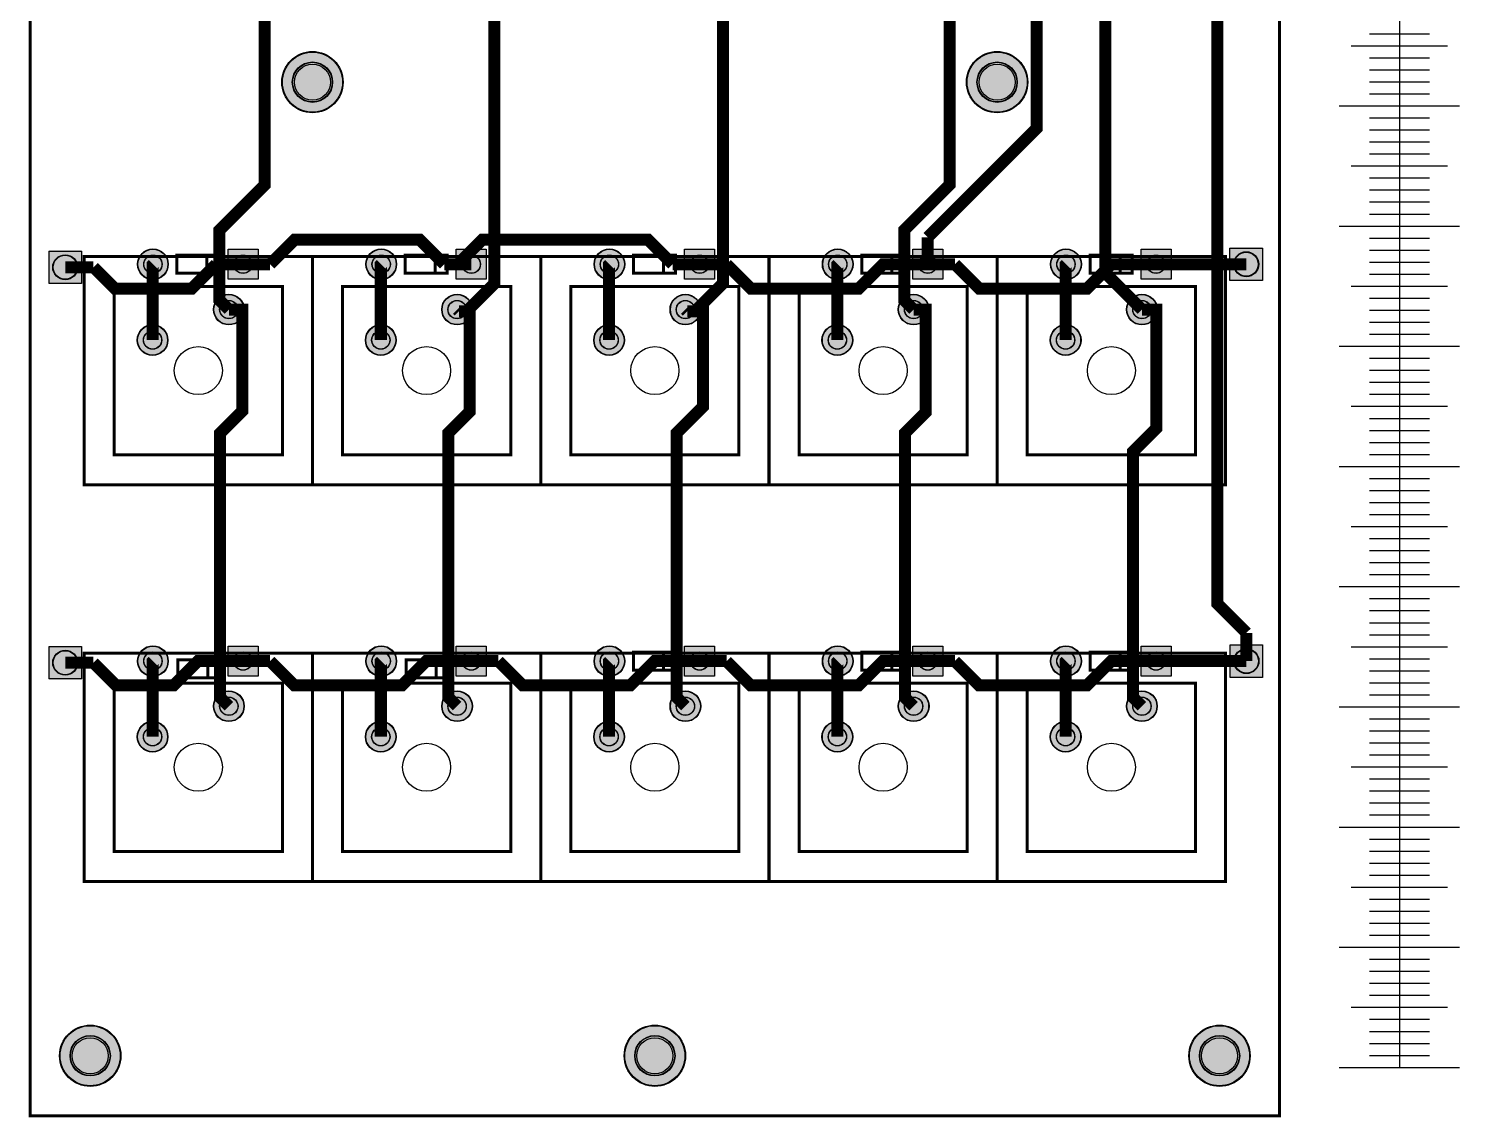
# Model space of a CAD drawing. Header units: millimetres. Extents: x 0 to 119, y -247 to 0.
# Drawn here: x -0.1 to 119, y -247.1 to -156.5 of the extents above; entities that cross this region are included whole.
import ezdxf

# ---------------------------------------------------------------- set-up
doc = ezdxf.new("R2010")
doc.units = ezdxf.units.MM
for name, color, linetype, true_color in [('BoardOutLine', 6, 'Continuous', 0xff00ff), ('BottomLayer', 5, 'Continuous', 0x0000ff), ('BottomSilkLayer', 7, 'Continuous', 0x66cc33), ('BottomSolderMaskLayer', 7, 'Continuous', 0xaa00ff), ('Document', 7, 'Continuous', 0xffffff), ('Multi-Layer', 7, 'Continuous', 0xc0c0c0), ('TopLayer', 1, 'Continuous', 0xff0000), ('TopSilkLayer', 7, 'Continuous', 0xad8b00), ('TopSolderMaskLayer', 7, 'Continuous', 0x800080)]:
    doc.layers.add(name, color=color, linetype=linetype, true_color=true_color)

msp = doc.modelspace()

# ---------------------------------------------------------------- hatches: boundary and pattern name
at = {"layer": 'BottomSolderMaskLayer'}
for points in [[(20.94, -161, 1), (26.05, -161, 1)], [(77.94, -161, 1), (83.05, -161, 1)], [(1.52, -175), (4.32, -175), (4.32, -177.8), (1.52, -177.8)], [(8.95, -176.15, 1), (11.5, -176.15, 1)], [(16.45, -174.87), (19, -174.87), (19, -177.42), (16.45, -177.42)], [(27.95, -176.15, 1), (30.5, -176.15, 1)], [(35.45, -174.87), (38, -174.87), (38, -177.42), (35.45, -177.42)], [(46.95, -176.15, 1), (49.5, -176.15, 1)], [(54.45, -174.87), (57, -174.87), (57, -177.42), (54.45, -177.42)], [(65.95, -176.15, 1), (68.5, -176.15, 1)], [(73.45, -174.87), (76, -174.87), (76, -177.42), (73.45, -177.42)], [(84.95, -176.15, 1), (87.5, -176.15, 1)], [(92.45, -174.87), (95, -174.87), (95, -177.42), (92.45, -177.42)], [(99.82, -174.75), (102.62, -174.75), (102.62, -177.55), (99.82, -177.55)], [(15.26, -179.92, 1), (17.82, -179.92, 1)], [(34.26, -179.92, 1), (36.82, -179.92, 1)], [(53.26, -179.92, 1), (55.82, -179.92, 1)], [(72.26, -179.92, 1), (74.82, -179.92, 1)], [(91.26, -179.92, 1), (93.82, -179.92, 1)], [(8.91, -182.46, 1), (11.47, -182.46, 1)], [(27.91, -182.46, 1), (30.47, -182.46, 1)], [(46.91, -182.46, 1), (49.47, -182.46, 1)], [(65.91, -182.46, 1), (68.47, -182.46, 1)], [(84.91, -182.46, 1), (87.47, -182.46, 1)], [(1.52, -207.9), (4.32, -207.9), (4.32, -210.7), (1.52, -210.7)], [(8.95, -209.17, 1), (11.5, -209.17, 1)], [(16.45, -207.89), (19, -207.89), (19, -210.44), (16.45, -210.44)], [(27.95, -209.17, 1), (30.5, -209.17, 1)], [(35.45, -207.89), (38, -207.89), (38, -210.44), (35.45, -210.44)], [(46.95, -209.17, 1), (49.5, -209.17, 1)], [(54.45, -207.89), (57, -207.89), (57, -210.44), (54.45, -210.44)], [(65.95, -209.17, 1), (68.5, -209.17, 1)], [(73.45, -207.89), (76, -207.89), (76, -210.44), (73.45, -210.44)], [(84.95, -209.17, 1), (87.5, -209.17, 1)], [(92.45, -207.89), (95, -207.89), (95, -210.44), (92.45, -210.44)], [(99.84, -207.77), (102.64, -207.77), (102.64, -210.57), (99.84, -210.57)], [(15.26, -212.92, 1), (17.82, -212.92, 1)], [(34.26, -212.92, 1), (36.82, -212.92, 1)], [(53.26, -212.92, 1), (55.82, -212.92, 1)], [(72.26, -212.92, 1), (74.82, -212.92, 1)], [(91.26, -212.92, 1), (93.82, -212.92, 1)], [(8.91, -215.46, 1), (11.47, -215.46, 1)], [(27.91, -215.46, 1), (30.47, -215.46, 1)], [(46.91, -215.46, 1), (49.47, -215.46, 1)], [(65.91, -215.46, 1), (68.47, -215.46, 1)], [(84.91, -215.46, 1), (87.47, -215.46, 1)], [(2.45, -242, 1), (7.55, -242, 1)], [(49.45, -242, 1), (54.55, -242, 1)], [(96.45, -242, 1), (101.55, -242, 1)]]:
    msp.add_hatch(color=256, dxfattribs=at).paths.add_polyline_path(points)
at = {"layer": 'TopSolderMaskLayer'}
for points in [[(20.94, -161, 1), (26.05, -161, 1)], [(77.94, -161, 1), (83.05, -161, 1)], [(1.52, -175), (4.32, -175), (4.32, -177.8), (1.52, -177.8)], [(8.95, -176.15, 1), (11.5, -176.15, 1)], [(16.45, -174.87), (19, -174.87), (19, -177.42), (16.45, -177.42)], [(27.95, -176.15, 1), (30.5, -176.15, 1)], [(35.45, -174.87), (38, -174.87), (38, -177.42), (35.45, -177.42)], [(46.95, -176.15, 1), (49.5, -176.15, 1)], [(54.45, -174.87), (57, -174.87), (57, -177.42), (54.45, -177.42)], [(65.95, -176.15, 1), (68.5, -176.15, 1)], [(73.45, -174.87), (76, -174.87), (76, -177.42), (73.45, -177.42)], [(84.95, -176.15, 1), (87.5, -176.15, 1)], [(92.45, -174.87), (95, -174.87), (95, -177.42), (92.45, -177.42)], [(99.82, -174.75), (102.62, -174.75), (102.62, -177.55), (99.82, -177.55)], [(15.26, -179.92, 1), (17.82, -179.92, 1)], [(34.26, -179.92, 1), (36.82, -179.92, 1)], [(53.26, -179.92, 1), (55.82, -179.92, 1)], [(72.26, -179.92, 1), (74.82, -179.92, 1)], [(91.26, -179.92, 1), (93.82, -179.92, 1)], [(8.91, -182.46, 1), (11.47, -182.46, 1)], [(27.91, -182.46, 1), (30.47, -182.46, 1)], [(46.91, -182.46, 1), (49.47, -182.46, 1)], [(65.91, -182.46, 1), (68.47, -182.46, 1)], [(84.91, -182.46, 1), (87.47, -182.46, 1)], [(1.52, -207.9), (4.32, -207.9), (4.32, -210.7), (1.52, -210.7)], [(8.95, -209.17, 1), (11.5, -209.17, 1)], [(16.45, -207.89), (19, -207.89), (19, -210.44), (16.45, -210.44)], [(27.95, -209.17, 1), (30.5, -209.17, 1)], [(35.45, -207.89), (38, -207.89), (38, -210.44), (35.45, -210.44)], [(46.95, -209.17, 1), (49.5, -209.17, 1)], [(54.45, -207.89), (57, -207.89), (57, -210.44), (54.45, -210.44)], [(65.95, -209.17, 1), (68.5, -209.17, 1)], [(73.45, -207.89), (76, -207.89), (76, -210.44), (73.45, -210.44)], [(84.95, -209.17, 1), (87.5, -209.17, 1)], [(92.45, -207.89), (95, -207.89), (95, -210.44), (92.45, -210.44)], [(99.84, -207.77), (102.64, -207.77), (102.64, -210.57), (99.84, -210.57)], [(15.26, -212.92, 1), (17.82, -212.92, 1)], [(34.26, -212.92, 1), (36.82, -212.92, 1)], [(53.26, -212.92, 1), (55.82, -212.92, 1)], [(72.26, -212.92, 1), (74.82, -212.92, 1)], [(91.26, -212.92, 1), (93.82, -212.92, 1)], [(8.91, -215.46, 1), (11.47, -215.46, 1)], [(27.91, -215.46, 1), (30.47, -215.46, 1)], [(46.91, -215.46, 1), (49.47, -215.46, 1)], [(65.91, -215.46, 1), (68.47, -215.46, 1)], [(84.91, -215.46, 1), (87.47, -215.46, 1)], [(2.45, -242, 1), (7.55, -242, 1)], [(49.45, -242, 1), (54.55, -242, 1)], [(96.45, -242, 1), (101.55, -242, 1)]]:
    msp.add_hatch(color=256, dxfattribs=at).paths.add_polyline_path(points)

# ---------------------------------------------------------------- linework, layer by layer
for p, q in [((113.97, -72.97), (113.97, -172.97)), ((113.97, -72.97), (113.97, -172.97)), ((113.97, -142.97), (113.97, -242.97)), ((111.47, -156.97), (116.47, -156.97)), ((111.47, -156.97), (116.47, -156.97)), ((111.47, -156.97), (116.47, -156.97)), ((109.97, -157.97), (117.97, -157.97)), ((109.97, -157.97), (117.97, -157.97)), ((109.97, -157.97), (117.97, -157.97)), ((111.47, -158.97), (116.47, -158.97)), ((111.47, -158.97), (116.47, -158.97)), ((111.47, -158.97), (116.47, -158.97)), ((111.47, -159.97), (116.47, -159.97)), ((111.47, -159.97), (116.47, -159.97)), ((111.47, -159.97), (116.47, -159.97)), ((111.47, -160.97), (116.47, -160.97)), ((111.47, -160.97), (116.47, -160.97)), ((111.47, -160.97), (116.47, -160.97)), ((108.97, -162.97), (118.97, -162.97)), ((108.97, -162.97), (118.97, -162.97)), ((108.97, -162.97), (118.97, -162.97)), ((108.97, -162.97), (118.97, -162.97)), ((108.97, -162.97), (118.97, -162.97)), ((108.97, -162.97), (118.97, -162.97)), ((109.97, -162.97), (117.97, -162.97)), ((109.97, -162.97), (117.97, -162.97)), ((109.97, -162.97), (117.97, -162.97)), ((111.47, -161.97), (116.47, -161.97)), ((111.47, -161.97), (116.47, -161.97)), ((111.47, -161.97), (116.47, -161.97)), ((111.47, -163.97), (116.47, -163.97)), ((111.47, -163.97), (116.47, -163.97)), ((111.47, -163.97), (116.47, -163.97)), ((111.47, -164.97), (116.47, -164.97)), ((111.47, -164.97), (116.47, -164.97)), ((111.47, -164.97), (116.47, -164.97)), ((111.47, -165.97), (116.47, -165.97)), ((111.47, -165.97), (116.47, -165.97)), ((111.47, -165.97), (116.47, -165.97)), ((111.47, -166.97), (116.47, -166.97)), ((111.47, -166.97), (116.47, -166.97)), ((111.47, -166.97), (116.47, -166.97)), ((109.97, -167.97), (117.97, -167.97)), ((109.97, -167.97), (117.97, -167.97)), ((109.97, -167.97), (117.97, -167.97)), ((111.47, -168.97), (116.47, -168.97)), ((111.47, -168.97), (116.47, -168.97)), ((111.47, -168.97), (116.47, -168.97)), ((111.47, -169.97), (116.47, -169.97)), ((111.47, -169.97), (116.47, -169.97)), ((111.47, -169.97), (116.47, -169.97)), ((111.47, -170.97), (116.47, -170.97)), ((111.47, -170.97), (116.47, -170.97)), ((111.47, -170.97), (116.47, -170.97)), ((111.47, -171.97), (116.47, -171.97)), ((111.47, -171.97), (116.47, -171.97)), ((111.47, -171.97), (116.47, -171.97)), ((108.97, -172.97), (118.97, -172.97)), ((108.97, -172.97), (118.97, -172.97)), ((108.97, -172.97), (118.97, -172.97)), ((108.97, -172.97), (118.97, -172.97)), ((108.97, -172.97), (118.97, -172.97)), ((108.97, -172.97), (118.97, -172.97)), ((109.97, -172.97), (117.97, -172.97)), ((109.97, -172.97), (117.97, -172.97)), ((109.97, -172.97), (117.97, -172.97)), ((111.47, -173.97), (116.47, -173.97)), ((111.47, -174.97), (116.47, -174.97)), ((111.47, -175.97), (116.47, -175.97)), ((111.47, -176.97), (116.47, -176.97)), ((109.97, -177.97), (117.97, -177.97)), ((111.47, -178.97), (116.47, -178.97)), ((111.47, -179.97), (116.47, -179.97)), ((111.47, -180.97), (116.47, -180.97)), ((111.47, -181.97), (116.47, -181.97)), ((108.97, -182.97), (118.97, -182.97)), ((108.97, -182.97), (118.97, -182.97)), ((109.97, -182.97), (117.97, -182.97)), ((111.47, -183.97), (116.47, -183.97)), ((111.47, -184.97), (116.47, -184.97)), ((111.47, -185.97), (116.47, -185.97)), ((111.47, -186.97), (116.47, -186.97)), ((109.97, -187.97), (117.97, -187.97)), ((111.47, -188.97), (116.47, -188.97)), ((111.47, -189.97), (116.47, -189.97)), ((111.47, -190.97), (116.47, -190.97)), ((111.47, -191.97), (116.47, -191.97)), ((108.97, -192.97), (118.97, -192.97)), ((108.97, -192.97), (118.97, -192.97)), ((109.97, -192.97), (117.97, -192.97)), ((111.47, -193.97), (116.47, -193.97)), ((111.47, -194.97), (116.47, -194.97)), ((111.47, -195.97), (116.47, -195.97)), ((111.47, -196.97), (116.47, -196.97)), ((109.97, -197.97), (117.97, -197.97)), ((111.47, -198.97), (116.47, -198.97)), ((111.47, -199.97), (116.47, -199.97)), ((111.47, -200.97), (116.47, -200.97)), ((111.47, -201.97), (116.47, -201.97)), ((108.97, -202.97), (118.97, -202.97)), ((108.97, -202.97), (118.97, -202.97)), ((109.97, -202.97), (117.97, -202.97)), ((111.47, -203.97), (116.47, -203.97)), ((111.47, -204.97), (116.47, -204.97)), ((111.47, -205.97), (116.47, -205.97)), ((111.47, -206.97), (116.47, -206.97)), ((109.97, -207.97), (117.97, -207.97)), ((111.47, -208.97), (116.47, -208.97)), ((111.47, -209.97), (116.47, -209.97)), ((111.47, -210.97), (116.47, -210.97)), ((111.47, -211.97), (116.47, -211.97)), ((108.97, -212.97), (118.97, -212.97)), ((108.97, -212.97), (118.97, -212.97)), ((109.97, -212.97), (117.97, -212.97)), ((111.47, -213.97), (116.47, -213.97)), ((111.47, -214.97), (116.47, -214.97)), ((111.47, -215.97), (116.47, -215.97)), ((111.47, -216.97), (116.47, -216.97)), ((109.97, -217.97), (117.97, -217.97)), ((111.47, -218.97), (116.47, -218.97)), ((111.47, -219.97), (116.47, -219.97)), ((111.47, -220.97), (116.47, -220.97)), ((111.47, -221.97), (116.47, -221.97)), ((108.97, -222.97), (118.97, -222.97)), ((108.97, -222.97), (118.97, -222.97)), ((109.97, -222.97), (117.97, -222.97)), ((111.47, -223.97), (116.47, -223.97)), ((111.47, -224.97), (116.47, -224.97)), ((111.47, -225.97), (116.47, -225.97)), ((111.47, -226.97), (116.47, -226.97)), ((109.97, -227.97), (117.97, -227.97)), ((111.47, -228.97), (116.47, -228.97)), ((111.47, -229.97), (116.47, -229.97)), ((111.47, -230.97), (116.47, -230.97)), ((111.47, -231.97), (116.47, -231.97)), ((108.97, -232.97), (118.97, -232.97)), ((108.97, -232.97), (118.97, -232.97)), ((109.97, -232.97), (117.97, -232.97)), ((111.47, -233.97), (116.47, -233.97)), ((111.47, -234.97), (116.47, -234.97)), ((111.47, -235.97), (116.47, -235.97)), ((111.47, -236.97), (116.47, -236.97)), ((109.97, -237.97), (117.97, -237.97)), ((111.47, -238.97), (116.47, -238.97)), ((111.47, -239.97), (116.47, -239.97)), ((111.47, -240.97), (116.47, -240.97)), ((111.47, -241.97), (116.47, -241.97)), ((108.97, -242.97), (118.97, -242.97)), ((108.97, -242.97), (118.97, -242.97)), ((109.97, -242.97), (117.97, -242.97))]:
    msp.add_line(p, q)
for p in [(113.97, -156.97), (113.97, -156.97), (113.97, -156.97), (113.97, -157.97), (113.97, -157.97), (113.97, -157.97), (113.97, -158.97), (113.97, -158.97), (113.97, -158.97), (113.97, -159.97), (113.97, -159.97), (113.97, -159.97), (113.97, -160.97), (113.97, -160.97), (113.97, -160.97), (113.97, -161.97), (113.97, -161.97), (113.97, -161.97), (113.97, -162.97), (113.97, -162.97), (113.97, -162.97), (113.97, -163.97), (113.97, -163.97), (113.97, -163.97), (113.97, -164.97), (113.97, -164.97), (113.97, -164.97), (113.97, -165.97), (113.97, -165.97), (113.97, -165.97), (113.97, -166.97), (113.97, -166.97), (113.97, -166.97), (113.97, -167.97), (113.97, -167.97), (113.97, -167.97), (113.97, -168.97), (113.97, -168.97), (113.97, -168.97), (113.97, -169.97), (113.97, -169.97), (113.97, -169.97), (113.97, -170.97), (113.97, -170.97), (113.97, -170.97), (113.97, -171.97), (113.97, -171.97), (113.97, -171.97), (113.97, -172.97), (113.97, -173.97), (113.97, -174.97), (113.97, -175.97), (113.97, -176.97), (113.97, -177.97), (113.97, -178.97), (113.97, -179.97), (113.97, -180.97), (113.97, -181.97), (113.97, -182.97), (113.97, -183.97), (113.97, -184.97), (113.97, -185.97), (113.97, -186.97), (113.97, -187.97), (113.97, -188.97), (113.97, -189.97), (113.97, -190.97), (113.97, -191.97), (113.97, -192.97), (113.97, -193.97), (113.97, -194.97), (113.97, -195.97), (113.97, -196.97), (113.97, -197.97), (113.97, -198.97), (113.97, -199.97), (113.97, -200.97), (113.97, -201.97), (113.97, -202.97), (113.97, -203.97), (113.97, -204.97), (113.97, -205.97), (113.97, -206.97), (113.97, -207.97), (113.97, -208.97), (113.97, -209.97), (113.97, -210.97), (113.97, -211.97), (113.97, -212.97), (113.97, -213.97), (113.97, -214.97), (113.97, -215.97), (113.97, -216.97), (113.97, -217.97), (113.97, -218.97), (113.97, -219.97), (113.97, -220.97), (113.97, -221.97), (113.97, -222.97), (113.97, -223.97), (113.97, -224.97), (113.97, -225.97), (113.97, -226.97), (113.97, -227.97), (113.97, -228.97), (113.97, -229.97), (113.97, -230.97), (113.97, -231.97), (113.97, -232.97), (113.97, -233.97), (113.97, -234.97), (113.97, -235.97), (113.97, -236.97), (113.97, -237.97), (113.97, -238.97), (113.97, -239.97), (113.97, -240.97), (113.97, -241.97)]:
    msp.add_point(p)
at = {"layer": 'BoardOutLine', "const_width": 0.254}
msp.add_lwpolyline([(0, 0), (104, 0), (104, -247), (0, -247), (0, 0)], close=True, dxfattribs=at)
at = {"layer": 'BottomLayer', "const_width": 1}
for points in [[(19.97, -176.15), (22.01, -174.11), (32.44, -174.11), (34.47, -176.15)], [(35.6, -176.15), (37.63, -174.11), (51.44, -174.11), (53.47, -176.15)], [(2.92, -176.4), (2.92, -176.4), (5.27, -176.4)], [(5.27, -176.4), (7.04, -178.17), (13.45, -178.17), (15.47, -176.15)], [(17.72, -176.15), (17.72, -176.15), (15.47, -176.15)], [(17.72, -176.15), (17.72, -176.15), (19.97, -176.15)], [(35.6, -176.15), (35.6, -176.15), (34.47, -176.15)], [(36.72, -176.15), (36.72, -176.15), (35.6, -176.15)], [(54.6, -176.15), (54.6, -176.15), (53.47, -176.15)], [(54.6, -176.15), (54.6, -176.15), (55.72, -176.15)], [(55.72, -176.15), (55.72, -176.15), (57.97, -176.15)], [(57.97, -176.15), (59.99, -178.17), (68.97, -178.17), (70.99, -176.15), (74.72, -176.15)], [(74.72, -176.15), (74.72, -176.15), (76.97, -176.15)], [(76.97, -176.15), (78.99, -178.17), (87.97, -178.17), (89.99, -176.15), (93.72, -176.15)], [(93.72, -176.15), (93.72, -176.15), (95.97, -176.15)], [(101.22, -176.15), (95.97, -176.15), (95.97, -176.15)], [(2.92, -209.3), (2.92, -209.3), (5.27, -209.3)], [(5.27, -209.3), (7.14, -211.17), (11.97, -211.17), (13.97, -209.17), (17.72, -209.17)], [(17.72, -209.17), (17.72, -209.17), (19.97, -209.17)], [(19.97, -209.17), (21.97, -211.17), (30.97, -211.17), (32.97, -209.17), (36.72, -209.17)], [(36.72, -209.17), (36.72, -209.17), (38.97, -209.17)], [(38.97, -209.17), (40.97, -211.17), (49.97, -211.17), (51.97, -209.17), (55.72, -209.17)], [(55.72, -209.17), (55.72, -209.17), (57.97, -209.17)], [(57.97, -209.17), (59.97, -211.17), (68.97, -211.17), (70.97, -209.17), (74.72, -209.17)], [(74.72, -209.17), (74.72, -209.17), (76.97, -209.17)], [(76.97, -209.17), (78.97, -211.17), (87.97, -211.17), (89.97, -209.17), (93.72, -209.17)], [(93.72, -209.17), (93.72, -209.17), (95.97, -209.17)], [(101.24, -209.17), (95.97, -209.17), (95.97, -209.17)]]:
    msp.add_lwpolyline(points, dxfattribs=at)
at = {"layer": 'BottomSilkLayer', "const_width": 0.25}
for points in [[(12.22, -175.39), (15.72, -175.39), (15.72, -176.89), (12.22, -176.89), (12.22, -175.39)], [(31.22, -175.39), (34.72, -175.39), (34.72, -176.89), (31.22, -176.89), (31.22, -175.39)], [(50.22, -175.39), (53.72, -175.39), (53.72, -176.89), (50.22, -176.89), (50.22, -175.39)], [(69.22, -175.39), (72.72, -175.39), (72.72, -176.89), (69.22, -176.89), (69.22, -175.39)], [(88.22, -175.39), (91.72, -175.39), (91.72, -176.89), (88.22, -176.89), (88.22, -175.39)], [(50.22, -208.41), (53.72, -208.41), (53.72, -209.91), (50.22, -209.91), (50.22, -208.41)], [(69.22, -208.41), (72.72, -208.41), (72.72, -209.91), (69.22, -209.91), (69.22, -208.41)], [(88.22, -208.41), (91.72, -208.41), (91.72, -209.91), (88.22, -209.91), (88.22, -208.41)], [(12.29, -209.05), (15.79, -209.05), (15.79, -210.55), (12.29, -210.55), (12.29, -209.05)], [(31.29, -209.05), (34.79, -209.05), (34.79, -210.55), (31.29, -210.55), (31.29, -209.05)]]:
    msp.add_lwpolyline(points, close=True, dxfattribs=at)
for points in [[(14.72, -176.89), (14.72, -176.89), (14.72, -175.39)], [(33.72, -176.89), (33.72, -176.89), (33.72, -175.39)], [(52.71, -176.89), (52.71, -175.65), (52.71, -175.39)], [(71.72, -176.89), (71.72, -176.89), (71.72, -175.39)], [(90.72, -176.89), (90.72, -176.89), (90.72, -175.39)], [(52.72, -209.91), (52.72, -209.91), (52.72, -208.41)], [(71.72, -209.91), (71.72, -209.91), (71.72, -208.41)], [(90.72, -209.91), (90.72, -209.91), (90.72, -208.41)], [(14.79, -210.55), (14.79, -210.55), (14.79, -209.05)], [(33.79, -210.55), (33.79, -210.55), (33.79, -209.05)]]:
    msp.add_lwpolyline(points, dxfattribs=at)
at = {"layer": 'BottomSolderMaskLayer'}
for centre, radius in [((23.5, -161), 2.55), ((23.5, -161), 1.68), ((80.49, -161), 2.55), ((80.49, -161), 1.68), ((10.22, -176.15), 1.28), ((29.22, -176.15), 1.28), ((48.22, -176.15), 1.28), ((67.22, -176.15), 1.28), ((86.22, -176.15), 1.28), ((2.92, -176.4), 1.04), ((10.22, -176.15), 0.765), ((17.72, -176.15), 0.765), ((29.22, -176.15), 0.765), ((36.72, -176.15), 0.765), ((48.22, -176.15), 0.765), ((55.72, -176.15), 0.765), ((67.22, -176.15), 0.765), ((74.72, -176.15), 0.765), ((86.22, -176.15), 0.765), ((93.72, -176.15), 0.765), ((101.22, -176.15), 1.04), ((16.54, -179.92), 1.28), ((16.54, -179.92), 0.765), ((35.54, -179.92), 1.28), ((35.54, -179.92), 0.765), ((54.54, -179.92), 1.28), ((54.54, -179.92), 0.765), ((73.54, -179.92), 1.28), ((73.54, -179.92), 0.765), ((92.54, -179.92), 1.28), ((92.54, -179.92), 0.765), ((10.19, -182.46), 1.28), ((10.19, -182.46), 0.765), ((29.19, -182.46), 1.28), ((29.19, -182.46), 0.765), ((48.19, -182.46), 1.28), ((48.19, -182.46), 0.765), ((67.19, -182.46), 1.28), ((67.19, -182.46), 0.765), ((86.19, -182.46), 1.28), ((86.19, -182.46), 0.765), ((2.92, -209.3), 1.04), ((10.22, -209.17), 1.28), ((10.22, -209.17), 0.765), ((17.72, -209.17), 0.765), ((29.22, -209.17), 1.28), ((29.22, -209.17), 0.765), ((36.72, -209.17), 0.765), ((48.22, -209.17), 1.28), ((48.22, -209.17), 0.765), ((55.72, -209.17), 0.765), ((67.22, -209.17), 1.28), ((67.22, -209.17), 0.765), ((74.72, -209.17), 0.765), ((86.22, -209.17), 1.28), ((86.22, -209.17), 0.765), ((93.72, -209.17), 0.765), ((101.24, -209.17), 1.04), ((16.54, -212.92), 1.28), ((35.54, -212.92), 1.28), ((54.54, -212.92), 1.28), ((73.54, -212.92), 1.28), ((92.54, -212.92), 1.28), ((16.54, -212.92), 0.765), ((35.54, -212.92), 0.765), ((54.54, -212.92), 0.765), ((73.54, -212.92), 0.765), ((92.54, -212.92), 0.765), ((10.19, -215.46), 1.28), ((29.19, -215.46), 1.28), ((48.19, -215.46), 1.28), ((67.19, -215.46), 1.28), ((86.19, -215.46), 1.28), ((10.19, -215.46), 0.765), ((29.19, -215.46), 0.765), ((48.19, -215.46), 0.765), ((67.19, -215.46), 0.765), ((86.19, -215.46), 0.765), ((5, -242), 2.55), ((5, -242), 1.68), ((52, -242), 2.55), ((52, -242), 1.68), ((99, -242), 2.55), ((99, -242), 1.68)]:
    msp.add_circle(centre, radius, dxfattribs=at)
at = {"layer": 'Document', "const_width": 0.25}
for points in [[(23.5, -175.5), (23.5, -194.5), (4.5, -194.5), (4.5, -175.5), (23.5, -175.5)], [(42.5, -175.5), (42.5, -194.5), (23.5, -194.5), (23.5, -175.5), (42.5, -175.5)], [(61.5, -175.5), (61.5, -194.5), (42.5, -194.5), (42.5, -175.5), (61.5, -175.5)], [(80.5, -175.5), (80.5, -194.5), (61.5, -194.5), (61.5, -175.5), (80.5, -175.5)], [(99.5, -175.5), (99.5, -194.5), (80.5, -194.5), (80.5, -175.5), (99.5, -175.5)], [(23.5, -208.5), (23.5, -227.5), (4.5, -227.5), (4.5, -208.5), (23.5, -208.5)], [(42.5, -208.5), (42.5, -227.5), (23.5, -227.5), (23.5, -208.5), (42.5, -208.5)], [(61.5, -208.5), (61.5, -227.5), (42.5, -227.5), (42.5, -208.5), (61.5, -208.5)], [(80.5, -208.5), (80.5, -227.5), (61.5, -227.5), (61.5, -208.5), (80.5, -208.5)], [(99.5, -208.5), (99.5, -227.5), (80.5, -227.5), (80.5, -208.5), (99.5, -208.5)]]:
    msp.add_lwpolyline(points, close=True, dxfattribs=at)
at = {"layer": 'Multi-Layer'}
for points in [[(1.57, -175.05), (4.27, -175.05), (4.27, -177.75), (1.57, -177.75)], [(16.47, -174.9), (18.97, -174.9), (18.97, -177.4), (16.47, -177.4)], [(35.47, -174.9), (37.97, -174.9), (37.97, -177.4), (35.47, -177.4)], [(54.47, -174.9), (56.97, -174.9), (56.97, -177.4), (54.47, -177.4)], [(73.47, -174.9), (75.97, -174.9), (75.97, -177.4), (73.47, -177.4)], [(92.47, -174.9), (94.97, -174.9), (94.97, -177.4), (92.47, -177.4)], [(99.87, -174.8), (102.57, -174.8), (102.57, -177.5), (99.87, -177.5)], [(1.57, -207.95), (4.27, -207.95), (4.27, -210.65), (1.57, -210.65)], [(16.47, -207.92), (18.97, -207.92), (18.97, -210.42), (16.47, -210.42)], [(35.47, -207.92), (37.97, -207.92), (37.97, -210.42), (35.47, -210.42)], [(54.47, -207.92), (56.97, -207.92), (56.97, -210.42), (54.47, -210.42)], [(73.47, -207.92), (75.97, -207.92), (75.97, -210.42), (73.47, -210.42)], [(92.47, -207.92), (94.97, -207.92), (94.97, -210.42), (92.47, -210.42)], [(99.89, -207.82), (102.59, -207.82), (102.59, -210.52), (99.89, -210.52)]]:
    msp.add_lwpolyline(points, close=True, dxfattribs=at)
for centre, radius in [((23.5, -161), 2.5), ((23.5, -161), 1.65), ((80.49, -161), 2.5), ((80.49, -161), 1.65), ((10.22, -176.15), 1.25), ((29.22, -176.15), 1.25), ((48.22, -176.15), 1.25), ((67.22, -176.15), 1.25), ((86.22, -176.15), 1.25), ((2.92, -176.4), 1), ((10.22, -176.15), 0.75), ((17.72, -176.15), 0.75), ((29.22, -176.15), 0.75), ((36.72, -176.15), 0.75), ((48.22, -176.15), 0.75), ((55.72, -176.15), 0.75), ((67.22, -176.15), 0.75), ((74.72, -176.15), 0.75), ((86.22, -176.15), 0.75), ((93.72, -176.15), 0.75), ((101.22, -176.15), 1), ((16.54, -179.92), 1.25), ((16.54, -179.92), 0.75), ((35.54, -179.92), 1.25), ((35.54, -179.92), 0.75), ((54.54, -179.92), 1.25), ((54.54, -179.92), 0.75), ((73.54, -179.92), 1.25), ((73.54, -179.92), 0.75), ((92.54, -179.92), 1.25), ((92.54, -179.92), 0.75), ((10.19, -182.46), 1.25), ((10.19, -182.46), 0.75), ((29.19, -182.46), 1.25), ((29.19, -182.46), 0.75), ((48.19, -182.46), 1.25), ((48.19, -182.46), 0.75), ((67.19, -182.46), 1.25), ((67.19, -182.46), 0.75), ((86.19, -182.46), 1.25), ((86.19, -182.46), 0.75), ((14, -185), 2), ((33, -185), 2), ((52, -185), 2), ((71, -185), 2), ((90, -185), 2), ((2.92, -209.3), 1), ((10.22, -209.17), 1.25), ((29.22, -209.17), 1.25), ((48.22, -209.17), 1.25), ((67.22, -209.17), 1.25), ((86.22, -209.17), 1.25), ((101.24, -209.17), 1), ((10.22, -209.17), 0.75), ((17.72, -209.17), 0.75), ((29.22, -209.17), 0.75), ((36.72, -209.17), 0.75), ((48.22, -209.17), 0.75), ((55.72, -209.17), 0.75), ((67.22, -209.17), 0.75), ((74.72, -209.17), 0.75), ((86.22, -209.17), 0.75), ((93.72, -209.17), 0.75), ((16.54, -212.92), 1.25), ((35.54, -212.92), 1.25), ((54.54, -212.92), 1.25), ((73.54, -212.92), 1.25), ((92.54, -212.92), 1.25), ((16.54, -212.92), 0.75), ((35.54, -212.92), 0.75), ((54.54, -212.92), 0.75), ((73.54, -212.92), 0.75), ((92.54, -212.92), 0.75), ((10.19, -215.46), 1.25), ((29.19, -215.46), 1.25), ((48.19, -215.46), 1.25), ((67.19, -215.46), 1.25), ((86.19, -215.46), 1.25), ((10.19, -215.46), 0.75), ((29.19, -215.46), 0.75), ((48.19, -215.46), 0.75), ((67.19, -215.46), 0.75), ((86.19, -215.46), 0.75), ((14, -218), 2), ((33, -218), 2), ((52, -218), 2), ((71, -218), 2), ((90, -218), 2), ((5, -242), 2.5), ((5, -242), 1.65), ((52, -242), 2.5), ((52, -242), 1.65), ((99, -242), 2.5), ((99, -242), 1.65)]:
    msp.add_circle(centre, radius, dxfattribs=at)
at = {"layer": 'TopLayer', "const_width": 1}
for points in [[(74.72, -173.9), (83.77, -164.85), (83.77, -8.84), (85.22, -7.39), (85.22, -4.7)], [(87.76, -6.72), (89.77, -8.73), (89.77, -13.95), (98.81, -22.99), (98.81, -204.38), (101.24, -206.82)], [(16.54, -46.92), (19.52, -49.9), (19.52, -169.56), (15.76, -173.31), (15.76, -179.14), (16.54, -179.92)], [(35.69, -180.07), (36.33, -180.07), (38.64, -177.76), (38.64, -46.92)], [(73.54, -46.92), (76.54, -49.92), (76.54, -169.54), (72.76, -173.31), (72.76, -179.14), (73.54, -179.92)], [(92.54, -46.92), (95.51, -49.89), (95.51, -147.13), (89.5, -153.13), (89.5, -176.88), (92.54, -179.92)], [(54.69, -180.07), (55.33, -180.07), (57.67, -177.73), (57.67, -50.05), (55.03, -47.41)], [(74.72, -176.15), (74.72, -176.15), (74.72, -173.9)], [(10.22, -176.15), (10.19, -176.18), (10.19, -182.46)], [(29.22, -176.15), (29.19, -176.18), (29.19, -182.46)], [(48.22, -176.15), (48.19, -176.18), (48.19, -182.46)], [(67.22, -176.15), (67.19, -176.18), (67.19, -182.46)], [(86.22, -176.15), (86.19, -176.18), (86.19, -182.46)], [(16.54, -212.92), (15.81, -212.19), (15.81, -190.2), (17.65, -188.36), (17.65, -179.92), (16.54, -179.92)], [(35.54, -212.92), (34.81, -212.19), (34.81, -190.2), (36.58, -188.43), (36.58, -180.07), (35.69, -180.07)], [(35.69, -180.07), (35.69, -180.07), (35.54, -179.92)], [(54.54, -212.92), (53.81, -212.19), (53.81, -190.2), (56.01, -188), (56.01, -180.07), (54.69, -180.07)], [(54.69, -180.07), (54.69, -180.07), (54.54, -179.92)], [(73.54, -212.92), (72.81, -212.19), (72.81, -190.2), (74.55, -188.46), (74.55, -179.92), (73.54, -179.92)], [(92.54, -212.92), (91.81, -212.19), (91.81, -191.73), (93.73, -189.81), (93.73, -179.92), (92.54, -179.92)], [(101.24, -209.17), (101.24, -209.17), (101.24, -206.82)], [(10.22, -209.17), (10.19, -209.2), (10.19, -215.46)], [(29.22, -209.17), (29.19, -209.2), (29.19, -215.46)], [(48.22, -209.17), (48.19, -209.2), (48.19, -215.46)], [(67.22, -209.17), (67.19, -209.2), (67.19, -215.46)], [(86.22, -209.17), (86.19, -209.2), (86.19, -215.46)]]:
    msp.add_lwpolyline(points, dxfattribs=at)
at = {"layer": 'TopSilkLayer', "const_width": 0.254}
for points in [[(104, -247), (0, -247), (0, 0)], [(104, -237), (104, 0), (0, 0)], [(104, -247), (104, 0), (0, 0)], [(0, -247), (0, -247), (104, -247)]]:
    msp.add_lwpolyline(points, dxfattribs=at)
at = {"layer": 'TopSilkLayer'}
for points, const_width in [([(4.5, -175.5), (23.5, -175.5), (23.5, -194.5), (4.5, -194.5), (4.5, -175.5)], 0.254), ([(4.5, -175.5), (23.5, -175.5), (23.5, -194.5), (4.5, -194.5), (4.5, -175.5)], 0.254), ([(23.5, -175.5), (42.5, -175.5), (42.5, -194.5), (23.5, -194.5), (23.5, -175.5)], 0.254), ([(23.5, -175.5), (42.5, -175.5), (42.5, -194.5), (23.5, -194.5), (23.5, -175.5)], 0.254), ([(42.5, -175.5), (61.5, -175.5), (61.5, -194.5), (42.5, -194.5), (42.5, -175.5)], 0.254), ([(42.5, -175.5), (61.5, -175.5), (61.5, -194.5), (42.5, -194.5), (42.5, -175.5)], 0.254), ([(61.5, -175.5), (80.5, -175.5), (80.5, -194.5), (61.5, -194.5), (61.5, -175.5)], 0.254), ([(61.5, -175.5), (80.5, -175.5), (80.5, -194.5), (61.5, -194.5), (61.5, -175.5)], 0.254), ([(80.5, -175.5), (99.5, -175.5), (99.5, -194.5), (80.5, -194.5), (80.5, -175.5)], 0.254), ([(80.5, -175.5), (99.5, -175.5), (99.5, -194.5), (80.5, -194.5), (80.5, -175.5)], 0.254), ([(14, -192), (7, -192), (7, -178), (21, -178), (21, -192), (14, -192)], 0.25), ([(33, -192), (26, -192), (26, -178), (40, -178), (40, -192), (33, -192)], 0.25), ([(52, -192), (45, -192), (45, -178), (59, -178), (59, -192), (52, -192)], 0.25), ([(71, -192), (64, -192), (64, -178), (78, -178), (78, -192), (71, -192)], 0.25), ([(90, -192), (83, -192), (83, -178), (97, -178), (97, -192), (90, -192)], 0.25), ([(4.5, -208.5), (23.5, -208.5), (23.5, -227.5), (4.5, -227.5), (4.5, -208.5)], 0.254), ([(4.5, -208.5), (23.5, -208.5), (23.5, -227.5), (4.5, -227.5), (4.5, -208.5)], 0.254), ([(23.5, -208.5), (42.5, -208.5), (42.5, -227.5), (23.5, -227.5), (23.5, -208.5)], 0.254), ([(23.5, -208.5), (42.5, -208.5), (42.5, -227.5), (23.5, -227.5), (23.5, -208.5)], 0.254), ([(42.5, -208.5), (61.5, -208.5), (61.5, -227.5), (42.5, -227.5), (42.5, -208.5)], 0.254), ([(42.5, -208.5), (61.5, -208.5), (61.5, -227.5), (42.5, -227.5), (42.5, -208.5)], 0.254), ([(61.5, -208.5), (80.5, -208.5), (80.5, -227.5), (61.5, -227.5), (61.5, -208.5)], 0.254), ([(61.5, -208.5), (80.5, -208.5), (80.5, -227.5), (61.5, -227.5), (61.5, -208.5)], 0.254), ([(80.5, -208.5), (99.5, -208.5), (99.5, -227.5), (80.5, -227.5), (80.5, -208.5)], 0.254), ([(80.5, -208.5), (99.5, -208.5), (99.5, -227.5), (80.5, -227.5), (80.5, -208.5)], 0.254), ([(14, -225), (7, -225), (7, -211), (21, -211), (21, -225), (14, -225)], 0.25), ([(33, -225), (26, -225), (26, -211), (40, -211), (40, -225), (33, -225)], 0.25), ([(52, -225), (45, -225), (45, -211), (59, -211), (59, -225), (52, -225)], 0.25), ([(71, -225), (64, -225), (64, -211), (78, -211), (78, -225), (71, -225)], 0.25), ([(90, -225), (83, -225), (83, -211), (97, -211), (97, -225), (90, -225)], 0.25)]:
    msp.add_lwpolyline(points, close=True, dxfattribs=dict(at, const_width=const_width))
for centre in [(23.5, -161), (80.5, -161), (5, -242), (52, -242), (99, -242)]:
    msp.add_circle(centre, 1.5, dxfattribs=at)
at = {"layer": 'TopSolderMaskLayer'}
for centre, radius in [((23.5, -161), 2.55), ((23.5, -161), 1.68), ((80.49, -161), 2.55), ((80.49, -161), 1.68), ((10.22, -176.15), 1.28), ((29.22, -176.15), 1.28), ((48.22, -176.15), 1.28), ((67.22, -176.15), 1.28), ((86.22, -176.15), 1.28), ((2.92, -176.4), 1.04), ((10.22, -176.15), 0.765), ((17.72, -176.15), 0.765), ((29.22, -176.15), 0.765), ((36.72, -176.15), 0.765), ((48.22, -176.15), 0.765), ((55.72, -176.15), 0.765), ((67.22, -176.15), 0.765), ((74.72, -176.15), 0.765), ((86.22, -176.15), 0.765), ((93.72, -176.15), 0.765), ((101.22, -176.15), 1.04), ((16.54, -179.92), 1.28), ((16.54, -179.92), 0.765), ((35.54, -179.92), 1.28), ((35.54, -179.92), 0.765), ((54.54, -179.92), 1.28), ((54.54, -179.92), 0.765), ((73.54, -179.92), 1.28), ((73.54, -179.92), 0.765), ((92.54, -179.92), 1.28), ((92.54, -179.92), 0.765), ((10.19, -182.46), 1.28), ((10.19, -182.46), 0.765), ((29.19, -182.46), 1.28), ((29.19, -182.46), 0.765), ((48.19, -182.46), 1.28), ((48.19, -182.46), 0.765), ((67.19, -182.46), 1.28), ((67.19, -182.46), 0.765), ((86.19, -182.46), 1.28), ((86.19, -182.46), 0.765), ((2.92, -209.3), 1.04), ((10.22, -209.17), 1.28), ((10.22, -209.17), 0.765), ((17.72, -209.17), 0.765), ((29.22, -209.17), 1.28), ((29.22, -209.17), 0.765), ((36.72, -209.17), 0.765), ((48.22, -209.17), 1.28), ((48.22, -209.17), 0.765), ((55.72, -209.17), 0.765), ((67.22, -209.17), 1.28), ((67.22, -209.17), 0.765), ((74.72, -209.17), 0.765), ((86.22, -209.17), 1.28), ((86.22, -209.17), 0.765), ((93.72, -209.17), 0.765), ((101.24, -209.17), 1.04), ((16.54, -212.92), 1.28), ((35.54, -212.92), 1.28), ((54.54, -212.92), 1.28), ((73.54, -212.92), 1.28), ((92.54, -212.92), 1.28), ((16.54, -212.92), 0.765), ((35.54, -212.92), 0.765), ((54.54, -212.92), 0.765), ((73.54, -212.92), 0.765), ((92.54, -212.92), 0.765), ((10.19, -215.46), 1.28), ((29.19, -215.46), 1.28), ((48.19, -215.46), 1.28), ((67.19, -215.46), 1.28), ((86.19, -215.46), 1.28), ((10.19, -215.46), 0.765), ((29.19, -215.46), 0.765), ((48.19, -215.46), 0.765), ((67.19, -215.46), 0.765), ((86.19, -215.46), 0.765), ((5, -242), 2.55), ((5, -242), 1.68), ((52, -242), 2.55), ((52, -242), 1.68), ((99, -242), 2.55), ((99, -242), 1.68)]:
    msp.add_circle(centre, radius, dxfattribs=at)

doc.saveas('drawing.dxf')
